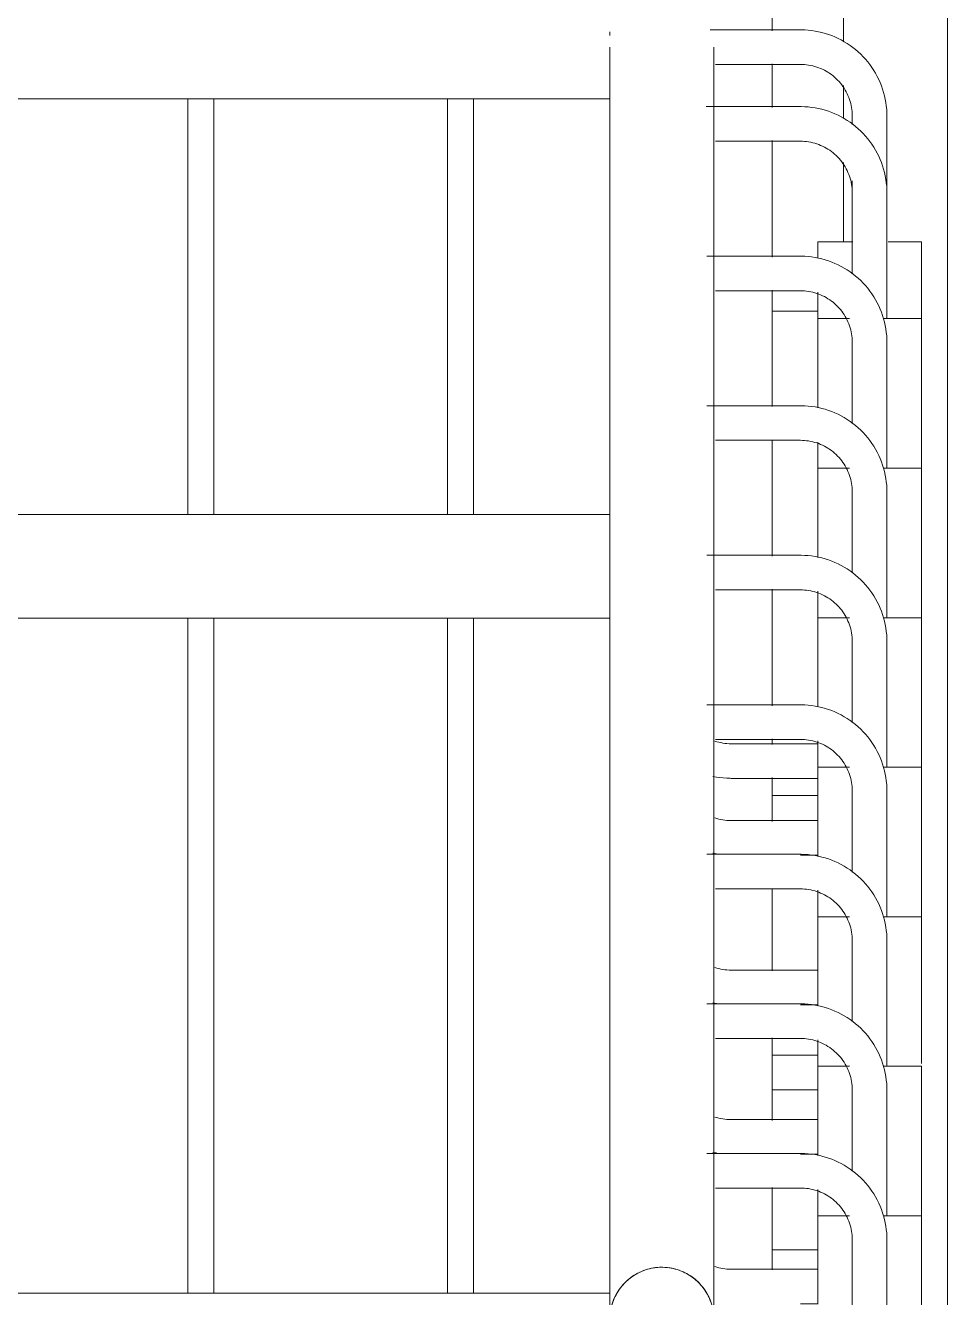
# Model space of a CAD drawing. Header units: millimetres. Extents: x -515342 to 330399, y -224905 to 507333.
# Drawn here: x 329658.4 to 330013.4, y 1456.1 to 1946.1 of the extents above; entities that cross this region are included whole.
import ezdxf

# ---------------------------------------------------------------- set-up
doc = ezdxf.new("R2010")
doc.units = ezdxf.units.MM
doc.layers.get('0').update_dxf_attribs({"lineweight": 0})
doc.layers.add('Ограждение', color=7, linetype='Continuous', lineweight=0)

# ---------------------------------------------------------------- blocks, each defined once
blk = doc.blocks.new('Ограждение - АР_Ограждение_Балясина_D40 доп поручень 700-7979680-О_АР_Эскиз_Фасад 1-12 копия 1')
at = {"layer": 'Ограждение', "flags": 128}
for points in [[(106649.04, -127.27), (106647.86, -126.66), (106646.64, -126.11), (106645.41, -125.6), (106644.16, -125.14), (106642.89, -124.73), (106641.61, -124.38), (106640.31, -124.07), (106639, -123.82), (106637.68, -123.62), (106636.36, -123.47), (106635.03, -123.38), (106633.69, -123.34), (106633.33, -123.33)], [(106633.33, -136.67), (106634.13, -136.68), (106634.93, -136.73), (106635.73, -136.81), (106636.52, -136.92), (106637.31, -137.07), (106638.09, -137.24), (106638.86, -137.45), (106639.62, -137.68), (106640.38, -137.95)], [(106663.49, -142.47), (106662.9, -141.27), (106662.26, -140.1)], [(106649.25, -144.55), (106649.72, -145.2), (106650.16, -145.86), (106650.58, -146.54), (106650.97, -147.24), (106651.34, -147.95), (106651.67, -148.68), (106651.97, -149.42), (106652.25, -150.17), (106652.49, -150.93), (106652.71, -151.7), (106652.89, -152.48), (106653.04, -153.27), (106653.16, -154.06), (106653.25, -154.85), (106653.31, -155.65), (106653.33, -156.45), (106653.33, -156.67)], [(106666.67, -156.67), (106666.64, -155.33), (106666.56, -154), (106666.43, -152.68), (106666.24, -151.36), (106666, -150.04), (106665.71, -148.74), (106665.37, -147.45), (106664.97, -146.18), (106664.53, -144.92), (106664.04, -143.69)], [(106599.69, -410.93), (106601, -411.18), (106602.32, -411.38), (106603.64, -411.53), (106604.97, -411.62), (106606.31, -411.66), (106606.67, -411.67)]]:
    blk.add_lwpolyline(points, dxfattribs=at)
blk = doc.blocks.new('Ограждение - Ограждение-9726409-О_АР_Эскиз_Фасад 1-12 копия 1')
blk.add_blockref('Ограждение - АР_Ограждение_Балясина_D40 доп поручень 700-7979680-О_АР_Эскиз_Фасад 1-12 копия 1', (0, 0))
blk.add_blockref('Ограждение - АР_Ограждение_Балясина_D40 доп поручень 700-7979680-О_АР_Эскиз_Фасад 1-12 копия 1', (0, 0))
blk = doc.blocks.new('Тип верхнего поручня - Верхний поручень_Внутренний_-9726612-О_АР_Эскиз_Фасад 1-12 копия 1')
at = {"layer": 'Ограждение'}
blk.add_line((105659.97, -150), (106530, -150), dxfattribs=at)
at = {"layer": 'Ограждение', "flags": 128}
blk.add_lwpolyline([(106560, -150), (106558.68, -150), (106557.02, -150), (106555.31, -150), (106553.57, -150), (106551.78, -150), (106549.97, -150), (106548.12, -150), (106546.24, -150), (106544.34, -150), (106542.41, -150), (106540.46, -150), (106538.5, -150), (106536.52, -150), (106534.53, -150), (106532.54, -150), (106530.54, -150), (106530, -150)], dxfattribs=at)
blk = doc.blocks.new('Тип перил - Перила_Внутренний_-9726625-О_АР_Эскиз_Фасад 1-12 копия 1')
at = {"layer": 'Ограждение'}
for p, q in [((106530, -310), (105660, -310)), ((105660, -350), (106530, -350))]:
    blk.add_line(p, q, dxfattribs=at)
at = {"layer": 'Ограждение', "flags": 128}
for points in [[(106530, -310), (106532, -310), (106534, -310), (106535.99, -310), (106537.97, -310), (106539.93, -310), (106541.89, -310), (106543.82, -310), (106545.73, -310), (106547.61, -310), (106549.47, -310), (106551.3, -310), (106553.09, -310), (106554.84, -310), (106556.56, -310), (106558.23, -310), (106559.86, -310)], [(106560, -350), (106558.68, -350), (106557.02, -350), (106555.31, -350), (106553.57, -350), (106551.78, -350), (106549.97, -350), (106548.12, -350), (106546.24, -350), (106544.34, -350), (106542.41, -350), (106540.46, -350), (106538.5, -350), (106536.52, -350), (106534.53, -350), (106532.54, -350), (106530.54, -350), (106530, -350)]]:
    blk.add_lwpolyline(points, dxfattribs=at)
blk = doc.blocks.new('Ограждение - АР_Ограждение_Балясина_D40 доп поручень 700-V201-О_АР_Эскиз_Фасад 1-12 копия 1')
at = {"layer": 'Ограждение'}
for p, q in [((106633.33, -556.13), (106597.32, -556.13)), ((106600.67, -569.47), (106633.33, -569.47)), ((106653.33, -589.47), (106653.33, -620.18)), ((106666.67, -637.8), (106666.67, -589.47)), ((106640, -637.8), (106640, -695)), ((106640, -637.8), (106652.5, -637.8)), ((106665.18, -637.8), (106680, -637.8)), ((106680, -695), (106680, -637.8)), ((106640, -831.13), (106606.67, -831.13)), ((106606.67, -844.47), (106640, -844.47))]:
    blk.add_line(p, q, dxfattribs=at)
at = {"layer": 'Ограждение', "flags": 128}
for points in [[(106666.67, -589.47), (106666.64, -588.13), (106666.56, -586.8), (106666.43, -585.48), (106666.24, -584.16), (106666, -582.84), (106665.71, -581.54), (106665.37, -580.25), (106664.97, -578.98), (106664.53, -577.72), (106664.04, -576.49), (106663.49, -575.27), (106662.9, -574.07), (106662.26, -572.9), (106661.58, -571.76), (106660.84, -570.65), (106660.07, -569.56), (106659.25, -568.51), (106658.39, -567.49), (106657.49, -566.5), (106656.56, -565.55), (106655.58, -564.65), (106654.57, -563.78), (106653.53, -562.95), (106652.45, -562.16), (106651.34, -561.42), (106650.21, -560.72), (106649.04, -560.07), (106647.86, -559.46), (106646.64, -558.91), (106645.41, -558.4), (106644.16, -557.94), (106642.89, -557.53), (106641.61, -557.18), (106640.31, -556.87), (106639, -556.62), (106637.68, -556.42), (106636.36, -556.27), (106635.03, -556.18), (106633.69, -556.14), (106633.33, -556.13)], [(106633.33, -569.47), (106634.13, -569.48), (106634.93, -569.53), (106635.73, -569.61), (106636.52, -569.72), (106637.31, -569.87), (106638.09, -570.04), (106638.86, -570.25), (106639.62, -570.48), (106640.38, -570.75), (106641.12, -571.05), (106641.85, -571.37), (106642.57, -571.73), (106643.27, -572.11), (106643.96, -572.52), (106644.63, -572.96), (106645.28, -573.42), (106645.91, -573.92), (106646.52, -574.43), (106647.11, -574.97), (106647.68, -575.53), (106648.23, -576.12), (106648.75, -576.72), (106649.25, -577.35), (106649.72, -578), (106650.16, -578.66), (106650.58, -579.34), (106650.97, -580.04), (106651.34, -580.75), (106651.67, -581.48), (106651.97, -582.22), (106652.25, -582.97), (106652.49, -583.73), (106652.71, -584.5), (106652.89, -585.28), (106653.04, -586.07), (106653.16, -586.86), (106653.25, -587.65), (106653.31, -588.45), (106653.33, -589.25), (106653.33, -589.47)], [(106606.67, -831.13), (106605.87, -831.12), (106605.07, -831.07), (106604.27, -830.99), (106603.48, -830.88), (106602.69, -830.73), (106601.91, -830.56), (106601.14, -830.35), (106600.38, -830.12), (106599.62, -829.85), (106598.88, -829.55), (106598.15, -829.23)], [(106587.55, -838.44), (106588.66, -839.18), (106589.79, -839.88), (106590.96, -840.53), (106592.14, -841.14), (106593.36, -841.69), (106594.59, -842.2), (106595.84, -842.66), (106597.11, -843.07), (106598.39, -843.42), (106599.69, -843.73), (106601, -843.98), (106602.32, -844.18), (106603.64, -844.33), (106604.97, -844.42), (106606.31, -844.46), (106606.67, -844.47)]]:
    blk.add_lwpolyline(points, dxfattribs=at)
blk = doc.blocks.new('Ограждение - АР_Ограждение_Балясина_D40 доп поручень 700-V202-О_АР_Эскиз_Фасад 1-12 копия 1')
at = {"layer": 'Ограждение'}
for p, q in [((106633.33, -498.53), (106597.32, -498.53)), ((106600.67, -511.87), (106633.33, -511.87)), ((106653.33, -531.87), (106653.33, -562.98)), ((106666.67, -580.2), (106666.67, -531.87)), ((106640, -580.2), (106640, -614.15)), ((106640, -580.2), (106652.28, -580.2)), ((106665.18, -580.2), (106680, -580.2)), ((106680, -637.8), (106680, -580.2)), ((106640, -627.19), (106640, -637.8)), ((106640, -773.53), (106606.67, -773.53)), ((106606.67, -786.87), (106640, -786.87))]:
    blk.add_line(p, q, dxfattribs=at)
at = {"layer": 'Ограждение', "flags": 128}
for points in [[(106666.67, -531.87), (106666.64, -530.53), (106666.56, -529.2), (106666.43, -527.88), (106666.24, -526.56), (106666, -525.24), (106665.71, -523.94), (106665.37, -522.65), (106664.97, -521.38), (106664.53, -520.12), (106664.04, -518.89), (106663.49, -517.67), (106662.9, -516.47), (106662.26, -515.3), (106661.58, -514.16), (106660.84, -513.05), (106660.07, -511.96), (106659.25, -510.91), (106658.39, -509.89), (106657.49, -508.9), (106656.56, -507.95), (106655.58, -507.05), (106654.57, -506.18), (106653.53, -505.35), (106652.45, -504.56), (106651.34, -503.82), (106650.21, -503.12), (106649.04, -502.47), (106647.86, -501.86), (106646.64, -501.31), (106645.41, -500.8), (106644.16, -500.34), (106642.89, -499.93), (106641.61, -499.58), (106640.31, -499.27), (106639, -499.02), (106637.68, -498.82), (106636.36, -498.67), (106635.03, -498.58), (106633.69, -498.54), (106633.33, -498.53)], [(106633.33, -511.87), (106634.13, -511.88), (106634.93, -511.93), (106635.73, -512.01), (106636.52, -512.12), (106637.31, -512.27), (106638.09, -512.44), (106638.86, -512.65), (106639.62, -512.88), (106640.38, -513.15), (106641.12, -513.45), (106641.85, -513.77), (106642.57, -514.13), (106643.27, -514.51), (106643.96, -514.92), (106644.63, -515.36), (106645.28, -515.82), (106645.91, -516.32), (106646.52, -516.83), (106647.11, -517.37), (106647.68, -517.93), (106648.23, -518.52), (106648.75, -519.12), (106649.25, -519.75), (106649.72, -520.4), (106650.16, -521.06), (106650.58, -521.74), (106650.97, -522.44), (106651.34, -523.15), (106651.67, -523.88), (106651.97, -524.62), (106652.25, -525.37), (106652.49, -526.13), (106652.71, -526.9), (106652.89, -527.68), (106653.04, -528.47), (106653.16, -529.26), (106653.25, -530.05), (106653.31, -530.85), (106653.33, -531.65), (106653.33, -531.87)], [(106606.67, -773.53), (106605.87, -773.52), (106605.07, -773.47), (106604.27, -773.39), (106603.48, -773.28), (106602.69, -773.13), (106601.91, -772.96), (106601.14, -772.75), (106600.38, -772.52)], [(106599.69, -786.13), (106601, -786.38), (106602.32, -786.58), (106603.64, -786.73), (106604.97, -786.82), (106606.31, -786.86), (106606.67, -786.87)]]:
    blk.add_lwpolyline(points, dxfattribs=at)
blk = doc.blocks.new('Ограждение - АР_Ограждение_Балясина_D40 доп поручень 700-V203-О_АР_Эскиз_Фасад 1-12 копия 1')
at = {"layer": 'Ограждение'}
for p, q in [((106633.33, -440.93), (106597.32, -440.93)), ((106600.67, -454.27), (106633.33, -454.27)), ((106653.33, -474.27), (106653.33, -505.38)), ((106666.67, -522.6), (106666.67, -474.27)), ((106640, -522.6), (106640, -556.95)), ((106640, -522.6), (106652.28, -522.6)), ((106665.18, -522.6), (106680, -522.6)), ((106680, -580.2), (106680, -522.6)), ((106640, -569.99), (106640, -580.2)), ((106640, -715.93), (106606.67, -715.93)), ((106606.67, -729.27), (106640, -729.27))]:
    blk.add_line(p, q, dxfattribs=at)
at = {"layer": 'Ограждение', "flags": 128}
for points in [[(106666.67, -474.27), (106666.64, -472.93), (106666.56, -471.6), (106666.43, -470.28), (106666.24, -468.96), (106666, -467.64), (106665.71, -466.34), (106665.37, -465.05), (106664.97, -463.78), (106664.53, -462.52), (106664.04, -461.29), (106663.49, -460.07), (106662.9, -458.87), (106662.26, -457.7), (106661.58, -456.56), (106660.84, -455.45), (106660.07, -454.36), (106659.25, -453.31), (106658.39, -452.29), (106657.49, -451.3), (106656.56, -450.35), (106655.58, -449.45), (106654.57, -448.58), (106653.53, -447.75), (106652.45, -446.96), (106651.34, -446.22), (106650.21, -445.52), (106649.04, -444.87), (106647.86, -444.26), (106646.64, -443.71), (106645.41, -443.2), (106644.16, -442.74), (106642.89, -442.33), (106641.61, -441.98), (106640.31, -441.67), (106639, -441.42), (106637.68, -441.22), (106636.36, -441.07), (106635.03, -440.98), (106633.69, -440.94), (106633.33, -440.93)], [(106633.33, -454.27), (106634.13, -454.28), (106634.93, -454.33), (106635.73, -454.41), (106636.52, -454.52), (106637.31, -454.67), (106638.09, -454.84), (106638.86, -455.05), (106639.62, -455.28), (106640.38, -455.55), (106641.12, -455.85), (106641.85, -456.17), (106642.57, -456.53), (106643.27, -456.91), (106643.96, -457.32), (106644.63, -457.76), (106645.28, -458.22), (106645.91, -458.72), (106646.52, -459.23), (106647.11, -459.77), (106647.68, -460.33), (106648.23, -460.92), (106648.75, -461.52), (106649.25, -462.15), (106649.72, -462.8), (106650.16, -463.46), (106650.58, -464.14), (106650.97, -464.84), (106651.34, -465.55), (106651.67, -466.28), (106651.97, -467.02), (106652.25, -467.77), (106652.49, -468.53), (106652.71, -469.3), (106652.89, -470.08), (106653.04, -470.87), (106653.16, -471.66), (106653.25, -472.45), (106653.31, -473.25), (106653.33, -474.05), (106653.33, -474.27)], [(106606.67, -715.93), (106605.87, -715.92), (106605.07, -715.87), (106604.27, -715.79), (106603.48, -715.68), (106602.69, -715.53), (106601.91, -715.36), (106601.14, -715.15), (106600.38, -714.92)], [(106599.69, -728.53), (106601, -728.78), (106602.32, -728.98), (106603.64, -729.13), (106604.97, -729.22), (106606.31, -729.26), (106606.67, -729.27)]]:
    blk.add_lwpolyline(points, dxfattribs=at)
blk = doc.blocks.new('Ограждение - АР_Ограждение_Балясина_D40 доп поручень 700-V204-О_АР_Эскиз_Фасад 1-12 копия 1')
at = {"layer": 'Ограждение'}
for p, q in [((106633.33, -383.33), (106597.32, -383.33)), ((106600.67, -396.67), (106633.33, -396.67)), ((106653.33, -416.67), (106653.33, -447.78)), ((106666.67, -465), (106666.67, -416.67)), ((106640, -465), (106640, -499.35)), ((106640, -465), (106652.28, -465)), ((106665.18, -465), (106680, -465)), ((106680, -521.45), (106680, -465)), ((106640, -512.39), (106640, -522.6)), ((106640, -658.33), (106606.67, -658.33)), ((106606.67, -671.67), (106640, -671.67))]:
    blk.add_line(p, q, dxfattribs=at)
at = {"layer": 'Ограждение', "flags": 128}
for points in [[(106666.67, -416.67), (106666.64, -415.33), (106666.56, -414), (106666.43, -412.68), (106666.24, -411.36), (106666, -410.04), (106665.71, -408.74), (106665.37, -407.45), (106664.97, -406.18), (106664.53, -404.92), (106664.04, -403.69), (106663.49, -402.47), (106662.9, -401.27), (106662.26, -400.1), (106661.58, -398.96), (106660.84, -397.85), (106660.07, -396.76), (106659.25, -395.71), (106658.39, -394.69), (106657.49, -393.7), (106656.56, -392.75), (106655.58, -391.85), (106654.57, -390.98), (106653.53, -390.15), (106652.45, -389.36), (106651.34, -388.62), (106650.21, -387.92), (106649.04, -387.27), (106647.86, -386.66), (106646.64, -386.11), (106645.41, -385.6), (106644.16, -385.14), (106642.89, -384.73), (106641.61, -384.38), (106640.31, -384.07), (106639, -383.82), (106637.68, -383.62), (106636.36, -383.47), (106635.03, -383.38), (106633.69, -383.34), (106633.33, -383.33)], [(106633.33, -396.67), (106634.13, -396.68), (106634.93, -396.73), (106635.73, -396.81), (106636.52, -396.92), (106637.31, -397.07), (106638.09, -397.24), (106638.86, -397.45), (106639.62, -397.68), (106640.38, -397.95), (106641.12, -398.25), (106641.85, -398.57), (106642.57, -398.93), (106643.27, -399.31), (106643.96, -399.72), (106644.63, -400.16), (106645.28, -400.62), (106645.91, -401.12), (106646.52, -401.63), (106647.11, -402.17), (106647.68, -402.73), (106648.23, -403.32), (106648.75, -403.92), (106649.25, -404.55), (106649.72, -405.2), (106650.16, -405.86), (106650.58, -406.54), (106650.97, -407.24), (106651.34, -407.95), (106651.67, -408.68), (106651.97, -409.42), (106652.25, -410.17), (106652.49, -410.93), (106652.71, -411.7), (106652.89, -412.48), (106653.04, -413.27), (106653.16, -414.06), (106653.25, -414.85), (106653.31, -415.65), (106653.33, -416.45), (106653.33, -416.67)], [(106606.67, -658.33), (106605.87, -658.32), (106605.07, -658.27), (106604.27, -658.19), (106603.48, -658.08), (106602.69, -657.93), (106601.91, -657.76), (106601.14, -657.55), (106600.38, -657.32)], [(106599.69, -670.93), (106601, -671.18), (106602.32, -671.38), (106603.64, -671.53), (106604.97, -671.62), (106606.31, -671.66), (106606.67, -671.67)]]:
    blk.add_lwpolyline(points, dxfattribs=at)
blk = doc.blocks.new('Ограждение - АР_Ограждение_Балясина_D40 доп поручень 700-V205-О_АР_Эскиз_Фасад 1-12 копия 1')
at = {"layer": 'Ограждение'}
for p, q in [((106633.33, -325.73), (106597.32, -325.73)), ((106600.67, -339.07), (106633.33, -339.07)), ((106653.33, -359.07), (106653.33, -390.18)), ((106666.67, -407.4), (106666.67, -359.07)), ((106640, -407.4), (106640, -441.75)), ((106640, -407.4), (106652.28, -407.4)), ((106665.18, -407.4), (106680, -407.4)), ((106680, -465), (106680, -407.4)), ((106640, -454.79), (106640, -465)), ((106640, -600.73), (106606.67, -600.73)), ((106633.33, -614.07), (106640, -614.07))]:
    blk.add_line(p, q, dxfattribs=at)
at = {"layer": 'Ограждение', "flags": 128}
for points in [[(106666.67, -359.07), (106666.64, -357.73), (106666.56, -356.4), (106666.43, -355.08), (106666.24, -353.76), (106666, -352.44), (106665.71, -351.14), (106665.37, -349.85), (106664.97, -348.58), (106664.53, -347.32), (106664.04, -346.09), (106663.49, -344.87), (106662.9, -343.67), (106662.26, -342.5), (106661.58, -341.36), (106660.84, -340.25), (106660.07, -339.16), (106659.25, -338.11), (106658.39, -337.09), (106657.49, -336.1), (106656.56, -335.15), (106655.58, -334.25), (106654.57, -333.38), (106653.53, -332.55), (106652.45, -331.76), (106651.34, -331.02), (106650.21, -330.32), (106649.04, -329.67), (106647.86, -329.06), (106646.64, -328.51), (106645.41, -328), (106644.16, -327.54), (106642.89, -327.13), (106641.61, -326.78), (106640.31, -326.47), (106639, -326.22), (106637.68, -326.02), (106636.36, -325.87), (106635.03, -325.78), (106633.69, -325.74), (106633.33, -325.73)], [(106633.33, -339.07), (106634.13, -339.08), (106634.93, -339.13), (106635.73, -339.21), (106636.52, -339.32), (106637.31, -339.47), (106638.09, -339.64), (106638.86, -339.85), (106639.62, -340.08), (106640.38, -340.35), (106641.12, -340.65), (106641.85, -340.97), (106642.57, -341.33), (106643.27, -341.71), (106643.96, -342.12), (106644.63, -342.56), (106645.28, -343.02), (106645.91, -343.52), (106646.52, -344.03), (106647.11, -344.57), (106647.68, -345.13), (106648.23, -345.72), (106648.75, -346.32), (106649.25, -346.95), (106649.72, -347.6), (106650.16, -348.26), (106650.58, -348.94), (106650.97, -349.64), (106651.34, -350.35), (106651.67, -351.08), (106651.97, -351.82), (106652.25, -352.57), (106652.49, -353.33), (106652.71, -354.1), (106652.89, -354.88), (106653.04, -355.67), (106653.16, -356.46), (106653.25, -357.25), (106653.31, -358.05), (106653.33, -358.85), (106653.33, -359.07)], [(106606.67, -600.73), (106605.87, -600.72), (106605.07, -600.67), (106604.27, -600.59), (106603.48, -600.48), (106602.69, -600.33), (106601.91, -600.16), (106601.14, -599.95), (106600.38, -599.72)]]:
    blk.add_lwpolyline(points, dxfattribs=at)
blk = doc.blocks.new('Ограждение - АР_Ограждение_Балясина_D40 доп поручень 700-V206-О_АР_Эскиз_Фасад 1-12 копия 1')
at = {"layer": 'Ограждение'}
for p, q in [((106633.33, -268.13), (106597.32, -268.13)), ((106600.67, -281.47), (106633.33, -281.47)), ((106653.33, -301.47), (106653.33, -332.55)), ((106666.67, -349.8), (106666.67, -301.47)), ((106640, -349.8), (106640, -384.15)), ((106640, -349.8), (106652.28, -349.8)), ((106665.18, -349.8), (106680, -349.8)), ((106680, -407.4), (106680, -349.8)), ((106640, -397.19), (106640, -407.4)), ((106640, -543.13), (106606.67, -543.13)), ((106599.69, -555.73), (106601, -555.98)), ((106633.33, -556.47), (106640, -556.47))]:
    blk.add_line(p, q, dxfattribs=at)
at = {"layer": 'Ограждение', "flags": 128}
for points in [[(106666.67, -301.47), (106666.64, -300.13), (106666.56, -298.8), (106666.43, -297.48), (106666.24, -296.16), (106666, -294.84), (106665.71, -293.54), (106665.37, -292.25), (106664.97, -290.98), (106664.53, -289.72), (106664.04, -288.49), (106663.49, -287.27), (106662.9, -286.07), (106662.26, -284.9), (106661.58, -283.76), (106660.84, -282.65), (106660.07, -281.56), (106659.25, -280.51), (106658.39, -279.49), (106657.49, -278.5), (106656.56, -277.55), (106655.58, -276.65), (106654.57, -275.78), (106653.53, -274.95), (106652.45, -274.16), (106651.34, -273.42), (106650.21, -272.72), (106649.04, -272.07), (106647.86, -271.46), (106646.64, -270.91), (106645.41, -270.4), (106644.16, -269.94), (106642.89, -269.53), (106641.61, -269.18), (106640.31, -268.87), (106639, -268.62), (106637.68, -268.42), (106636.36, -268.27), (106635.03, -268.18), (106633.69, -268.14), (106633.33, -268.13)], [(106633.33, -281.47), (106634.13, -281.48), (106634.93, -281.53), (106635.73, -281.61), (106636.52, -281.72), (106637.31, -281.87), (106638.09, -282.04), (106638.86, -282.25), (106639.62, -282.48), (106640.38, -282.75), (106641.12, -283.05), (106641.85, -283.37), (106642.57, -283.73), (106643.27, -284.11), (106643.96, -284.52), (106644.63, -284.96), (106645.28, -285.42), (106645.91, -285.92), (106646.52, -286.43), (106647.11, -286.97), (106647.68, -287.53), (106648.23, -288.12), (106648.75, -288.72), (106649.25, -289.35), (106649.72, -290), (106650.16, -290.66), (106650.58, -291.34), (106650.97, -292.04), (106651.34, -292.75), (106651.67, -293.48), (106651.97, -294.22), (106652.25, -294.97), (106652.49, -295.73), (106652.71, -296.5), (106652.89, -297.28), (106653.04, -298.07), (106653.16, -298.86), (106653.25, -299.65), (106653.31, -300.45), (106653.33, -301.25), (106653.33, -301.47)], [(106606.67, -543.13), (106605.87, -543.12), (106605.07, -543.07), (106604.27, -542.99), (106603.48, -542.88), (106602.69, -542.73), (106601.91, -542.56), (106601.14, -542.35), (106600.38, -542.12)]]:
    blk.add_lwpolyline(points, dxfattribs=at)
blk = doc.blocks.new('Ограждение - АР_Ограждение_Балясина_D40 доп поручень 700-V207-О_АР_Эскиз_Фасад 1-12 копия 1')
at = {"layer": 'Ограждение'}
for p, q in [((106633.33, -210.53), (106597.32, -210.53)), ((106600.67, -223.87), (106633.33, -223.87)), ((106653.33, -243.87), (106653.33, -274.98)), ((106666.67, -292.2), (106666.67, -243.87)), ((106640, -292.2), (106640, -326.55)), ((106640, -292.2), (106652.28, -292.2)), ((106665.18, -292.2), (106680, -292.2)), ((106680, -349.8), (106680, -292.2)), ((106640, -339.59), (106640, -349.8)), ((106640, -485.53), (106606.67, -485.53)), ((106599.69, -498.13), (106601, -498.38)), ((106633.33, -498.87), (106640, -498.87))]:
    blk.add_line(p, q, dxfattribs=at)
at = {"layer": 'Ограждение', "flags": 128}
for points in [[(106666.67, -243.87), (106666.64, -242.53), (106666.56, -241.2), (106666.43, -239.88), (106666.24, -238.56), (106666, -237.24), (106665.71, -235.94), (106665.37, -234.65), (106664.97, -233.38), (106664.53, -232.12), (106664.04, -230.89), (106663.49, -229.67), (106662.9, -228.47), (106662.26, -227.3), (106661.58, -226.16), (106660.84, -225.05), (106660.07, -223.96), (106659.25, -222.91), (106658.39, -221.89), (106657.49, -220.9), (106656.56, -219.95), (106655.58, -219.05), (106654.57, -218.18), (106653.53, -217.35), (106652.45, -216.56), (106651.34, -215.82), (106650.21, -215.12), (106649.04, -214.47), (106647.86, -213.86), (106646.64, -213.31), (106645.41, -212.8), (106644.16, -212.34), (106642.89, -211.93), (106641.61, -211.58), (106640.31, -211.27), (106639, -211.02), (106637.68, -210.82), (106636.36, -210.67), (106635.03, -210.58), (106633.69, -210.54), (106633.33, -210.53)], [(106633.33, -223.87), (106634.13, -223.88), (106634.93, -223.93), (106635.73, -224.01), (106636.52, -224.12), (106637.31, -224.27), (106638.09, -224.44), (106638.86, -224.65), (106639.62, -224.88), (106640.38, -225.15), (106641.12, -225.45), (106641.85, -225.77), (106642.57, -226.13), (106643.27, -226.51), (106643.96, -226.92), (106644.63, -227.36), (106645.28, -227.82), (106645.91, -228.32), (106646.52, -228.83), (106647.11, -229.37), (106647.68, -229.93), (106648.23, -230.52), (106648.75, -231.12), (106649.25, -231.75), (106649.72, -232.4), (106650.16, -233.06), (106650.58, -233.74), (106650.97, -234.44), (106651.34, -235.15), (106651.67, -235.88), (106651.97, -236.62), (106652.25, -237.37), (106652.49, -238.13), (106652.71, -238.9), (106652.89, -239.68), (106653.04, -240.47), (106653.16, -241.26), (106653.25, -242.05), (106653.31, -242.85), (106653.33, -243.65), (106653.33, -243.87)], [(106606.67, -485.53), (106605.87, -485.52), (106605.07, -485.47), (106604.27, -485.39), (106603.48, -485.28), (106602.69, -485.13), (106601.91, -484.96), (106601.14, -484.75), (106600.38, -484.52)]]:
    blk.add_lwpolyline(points, dxfattribs=at)
blk = doc.blocks.new('Ограждение - АР_Ограждение_Балясина_D40 доп поручень 700-V208-О_АР_Эскиз_Фасад 1-12 копия 1')
at = {"layer": 'Ограждение'}
for p, q in [((106633.33, -152.93), (106597.11, -152.93)), ((106600.67, -166.27), (106633.33, -166.27)), ((106653.33, -186.27), (106653.33, -217.38)), ((106666.67, -234.6), (106666.67, -186.27)), ((106640, -234.6), (106640, -268.95)), ((106640, -234.6), (106652.28, -234.6)), ((106665.18, -234.6), (106680, -234.6)), ((106680, -292.2), (106680, -234.6)), ((106640, -282.18), (106640, -292.2)), ((106640, -427.93), (106606.67, -427.93)), ((106599.69, -440.53), (106601, -440.78)), ((106633.33, -441.27), (106640, -441.27))]:
    blk.add_line(p, q, dxfattribs=at)
at = {"layer": 'Ограждение', "flags": 128}
for points in [[(106666.67, -186.27), (106666.64, -184.93), (106666.56, -183.6), (106666.43, -182.28), (106666.24, -180.96), (106666, -179.64), (106665.71, -178.34), (106665.37, -177.05), (106664.97, -175.78), (106664.53, -174.52), (106664.04, -173.29), (106663.49, -172.07), (106662.9, -170.87), (106662.26, -169.7), (106661.58, -168.56), (106660.84, -167.45), (106660.07, -166.36), (106659.25, -165.31), (106658.39, -164.29), (106657.49, -163.3), (106656.56, -162.35), (106655.58, -161.45), (106654.57, -160.58), (106653.53, -159.75), (106652.45, -158.96), (106651.34, -158.22), (106650.21, -157.52), (106649.04, -156.87), (106647.86, -156.26), (106646.64, -155.71), (106645.41, -155.2), (106644.16, -154.74), (106642.89, -154.33), (106641.61, -153.98), (106640.31, -153.67), (106639, -153.42), (106637.68, -153.22), (106636.36, -153.07), (106635.03, -152.98), (106633.69, -152.94), (106633.33, -152.93)], [(106633.33, -166.27), (106634.13, -166.28), (106634.93, -166.33), (106635.73, -166.41), (106636.52, -166.52), (106637.31, -166.67), (106638.09, -166.84), (106638.86, -167.05), (106639.62, -167.28), (106640.38, -167.55), (106641.12, -167.85), (106641.85, -168.17), (106642.57, -168.53), (106643.27, -168.91), (106643.96, -169.32), (106644.63, -169.76), (106645.28, -170.22), (106645.91, -170.72), (106646.52, -171.23), (106647.11, -171.77), (106647.68, -172.33), (106648.23, -172.92), (106648.75, -173.52), (106649.25, -174.15), (106649.72, -174.8), (106650.16, -175.46), (106650.58, -176.14), (106650.97, -176.84), (106651.34, -177.55), (106651.67, -178.28), (106651.97, -179.02), (106652.25, -179.77), (106652.49, -180.53), (106652.71, -181.3), (106652.89, -182.08), (106653.04, -182.87), (106653.16, -183.66), (106653.25, -184.45), (106653.31, -185.25), (106653.33, -186.05), (106653.33, -186.27)], [(106606.67, -427.93), (106605.87, -427.92), (106605.07, -427.87), (106604.27, -427.79), (106603.48, -427.68), (106602.69, -427.53), (106601.91, -427.36), (106601.14, -427.15), (106600.38, -426.92)]]:
    blk.add_lwpolyline(points, dxfattribs=at)
blk = doc.blocks.new('Ограждение - АР_Ограждение_Балясина_D40 доп поручень 700-V209-О_АР_Эскиз_Фасад 1-12 копия 1')
at = {"layer": 'Ограждение'}
for p, q in [((106633.33, -123.33), (106598.65, -123.33)), ((106600.67, -136.67), (106633.33, -136.67)), ((106653.33, -156.67), (106653.33, -159.78)), ((106666.67, -186.27), (106666.67, -156.67)), ((106653.33, -181.54), (106653.33, -186.27)), ((106640, -205), (106640, -211.35)), ((106640, -205), (106653.51, -205)), ((106667.13, -205), (106680, -205)), ((106680, -234.6), (106680, -205)), ((106640, -224.39), (106640, -234.6)), ((106640, -398.33), (106606.67, -398.33)), ((106606.67, -411.67), (106640, -411.67))]:
    blk.add_line(p, q, dxfattribs=at)
at = {"layer": 'Ограждение', "flags": 128}
for points in [[(106666.67, -156.67), (106666.64, -155.33), (106666.56, -154), (106666.43, -152.68), (106666.24, -151.36), (106666, -150.04), (106665.71, -148.74), (106665.37, -147.45), (106664.97, -146.18), (106664.53, -144.92), (106664.04, -143.69), (106663.49, -142.47), (106662.9, -141.27), (106662.26, -140.1), (106661.58, -138.96), (106660.84, -137.85), (106660.07, -136.76), (106659.25, -135.71), (106658.39, -134.69), (106657.49, -133.7), (106656.56, -132.75), (106655.58, -131.85), (106654.57, -130.98), (106653.53, -130.15), (106652.45, -129.36), (106651.34, -128.62), (106650.21, -127.92), (106649.04, -127.27), (106647.86, -126.66), (106646.64, -126.11), (106645.41, -125.6), (106644.16, -125.14), (106642.89, -124.73), (106641.61, -124.38), (106640.31, -124.07), (106639, -123.82), (106637.68, -123.62), (106636.36, -123.47), (106635.03, -123.38), (106633.69, -123.34), (106633.33, -123.33)], [(106633.33, -136.67), (106634.13, -136.68), (106634.93, -136.73), (106635.73, -136.81), (106636.52, -136.92), (106637.31, -137.07), (106638.09, -137.24), (106638.86, -137.45), (106639.62, -137.68), (106640.38, -137.95), (106641.12, -138.25), (106641.85, -138.57), (106642.57, -138.93), (106643.27, -139.31), (106643.96, -139.72), (106644.63, -140.16), (106645.28, -140.62), (106645.91, -141.12), (106646.52, -141.63), (106647.11, -142.17), (106647.68, -142.73), (106648.23, -143.32), (106648.75, -143.92), (106649.25, -144.55), (106649.72, -145.2), (106650.16, -145.86), (106650.58, -146.54), (106650.97, -147.24), (106651.34, -147.95), (106651.67, -148.68), (106651.97, -149.42), (106652.25, -150.17), (106652.49, -150.93), (106652.71, -151.7), (106652.89, -152.48), (106653.04, -153.27), (106653.16, -154.06), (106653.25, -154.85), (106653.31, -155.65), (106653.33, -156.45), (106653.33, -156.67)], [(106606.67, -398.33), (106605.87, -398.32), (106605.07, -398.27), (106604.27, -398.19), (106603.48, -398.08), (106602.69, -397.93), (106601.91, -397.76), (106601.14, -397.55), (106600.38, -397.32)], [(106599.69, -410.93), (106601, -411.18), (106602.32, -411.38), (106603.64, -411.53), (106604.97, -411.62), (106606.31, -411.66), (106606.67, -411.67)]]:
    blk.add_lwpolyline(points, dxfattribs=at)
blk = doc.blocks.new('Ограждение - АР_Ограждение_Балясина_D40 доп поручень 700-V211-О_АР_Эскиз_Фасад 1-12 копия 1')
at = {"layer": 'Ограждение', "flags": 128}
for points in [[(106649.04, -127.27), (106647.86, -126.66), (106646.64, -126.11), (106645.41, -125.6), (106644.16, -125.14), (106642.89, -124.73), (106641.61, -124.38), (106640.31, -124.07), (106639, -123.82), (106637.68, -123.62), (106636.36, -123.47), (106635.03, -123.38), (106633.69, -123.34), (106633.33, -123.33)], [(106633.33, -136.67), (106634.13, -136.68), (106634.93, -136.73), (106635.73, -136.81), (106636.52, -136.92), (106637.31, -137.07), (106638.09, -137.24), (106638.86, -137.45), (106639.62, -137.68), (106640.38, -137.95)], [(106663.49, -142.47), (106662.9, -141.27), (106662.26, -140.1)], [(106649.25, -144.55), (106649.72, -145.2), (106650.16, -145.86), (106650.58, -146.54), (106650.97, -147.24), (106651.34, -147.95), (106651.67, -148.68), (106651.97, -149.42), (106652.25, -150.17), (106652.49, -150.93), (106652.71, -151.7), (106652.89, -152.48), (106653.04, -153.27), (106653.16, -154.06), (106653.25, -154.85), (106653.31, -155.65), (106653.33, -156.45), (106653.33, -156.67)], [(106666.67, -156.67), (106666.64, -155.33), (106666.56, -154), (106666.43, -152.68), (106666.24, -151.36), (106666, -150.04), (106665.71, -148.74), (106665.37, -147.45), (106664.97, -146.18), (106664.53, -144.92), (106664.04, -143.69)], [(106599.69, -410.93), (106601, -411.18), (106602.32, -411.38), (106603.64, -411.53), (106604.97, -411.62), (106606.31, -411.66), (106606.67, -411.67)]]:
    blk.add_lwpolyline(points, dxfattribs=at)
blk = doc.blocks.new('Ограждение - Ограждение-9727178-О_АР_Эскиз_Фасад 1-12 копия 1')
for name in ['Ограждение - АР_Ограждение_Балясина_D40 доп поручень 700-V209-О_АР_Эскиз_Фасад 1-12 копия 1', 'Ограждение - АР_Ограждение_Балясина_D40 доп поручень 700-V211-О_АР_Эскиз_Фасад 1-12 копия 1', 'Ограждение - АР_Ограждение_Балясина_D40 доп поручень 700-V208-О_АР_Эскиз_Фасад 1-12 копия 1', 'Ограждение - АР_Ограждение_Балясина_D40 доп поручень 700-V207-О_АР_Эскиз_Фасад 1-12 копия 1', 'Ограждение - АР_Ограждение_Балясина_D40 доп поручень 700-V206-О_АР_Эскиз_Фасад 1-12 копия 1', 'Ограждение - АР_Ограждение_Балясина_D40 доп поручень 700-V205-О_АР_Эскиз_Фасад 1-12 копия 1', 'Ограждение - АР_Ограждение_Балясина_D40 доп поручень 700-V204-О_АР_Эскиз_Фасад 1-12 копия 1', 'Ограждение - АР_Ограждение_Балясина_D40 доп поручень 700-V203-О_АР_Эскиз_Фасад 1-12 копия 1', 'Ограждение - АР_Ограждение_Балясина_D40 доп поручень 700-V202-О_АР_Эскиз_Фасад 1-12 копия 1', 'Ограждение - АР_Ограждение_Балясина_D40 доп поручень 700-V201-О_АР_Эскиз_Фасад 1-12 копия 1']:
    blk.add_blockref(name, (0, 0))
blk = doc.blocks.new('Тип верхнего поручня - АР_Ограждение_Ограничение_D40-V212-О_АР_Эскиз_Фасад 1-12 копия 1')
at = {"layer": 'Ограждение', "flags": 128}
for points in [[(106580, -600), (106579.2, -600.02), (106578.4, -600.06), (106577.61, -600.14), (106576.81, -600.26), (106576.03, -600.4), (106575.25, -600.57), (106574.47, -600.78), (106573.71, -601.02), (106572.95, -601.28), (106572.21, -601.58), (106571.48, -601.9), (106570.76, -602.26), (106570.06, -602.64), (106569.38, -603.05), (106568.71, -603.49), (106568.06, -603.96), (106567.42, -604.45), (106566.81, -604.96), (106566.22, -605.5), (106565.65, -606.07), (106565.11, -606.65), (106564.59, -607.26), (106564.09, -607.88), (106563.62, -608.53), (106563.17, -609.19), (106562.75, -609.88), (106562.36, -610.57), (106562, -611.29), (106561.66, -612.01), (106561.36, -612.75), (106561.08, -613.5), (106560.84, -614.27), (106560.63, -615.04), (106560.44, -615.82), (106560.29, -616.6), (106560.17, -617.39), (106560.08, -618.19), (106560.03, -618.98), (106560, -619.78), (106560.01, -620.58), (106560.05, -621.38), (106560.12, -622.18), (106560.22, -622.97), (106560.36, -623.76), (106560.52, -624.54), (106560.72, -625.32), (106560.95, -626.09), (106561.21, -626.84), (106561.5, -627.59), (106561.81, -628.32), (106562.16, -629.04), (106562.54, -629.75), (106562.94, -630.44), (106563.37, -631.11), (106563.83, -631.77), (106564.31, -632.41), (106564.82, -633.02), (106565.36, -633.62), (106565.91, -634.2), (106566.49, -634.75), (106567.09, -635.28), (106567.71, -635.78), (106568.35, -636.26), (106569.01, -636.71), (106569.69, -637.14), (106570.38, -637.54), (106571.09, -637.91), (106571.82, -638.25), (106572.55, -638.56), (106573.3, -638.84), (106574.06, -639.1), (106574.83, -639.32), (106575.6, -639.51), (106576.39, -639.67), (106577.18, -639.8), (106577.97, -639.9), (106578.77, -639.96), (106579.57, -640), (106580, -640)], [(106580, -640), (106580.8, -639.98), (106581.6, -639.94), (106582.39, -639.86), (106583.19, -639.74), (106583.97, -639.6), (106584.75, -639.43), (106585.53, -639.22), (106586.29, -638.98), (106587.05, -638.72), (106587.79, -638.42), (106588.52, -638.1), (106589.24, -637.74), (106589.94, -637.36), (106590.62, -636.95), (106591.29, -636.51), (106591.94, -636.04), (106592.58, -635.55), (106593.19, -635.04), (106593.78, -634.5), (106594.35, -633.93), (106594.89, -633.35), (106595.41, -632.74), (106595.91, -632.12), (106596.38, -631.47), (106596.83, -630.81), (106597.25, -630.12), (106597.64, -629.43), (106598, -628.71), (106598.34, -627.99), (106598.64, -627.25), (106598.92, -626.5), (106599.16, -625.73), (106599.37, -624.96), (106599.56, -624.18), (106599.71, -623.4), (106599.83, -622.61), (106599.92, -621.81), (106599.97, -621.02), (106600, -620.22), (106599.99, -619.42), (106599.95, -618.62), (106599.88, -617.82), (106599.78, -617.03), (106599.64, -616.24), (106599.48, -615.46), (106599.28, -614.68), (106599.05, -613.91), (106598.79, -613.16), (106598.5, -612.41), (106598.19, -611.68), (106597.84, -610.96), (106597.46, -610.25), (106597.06, -609.56), (106596.63, -608.89), (106596.17, -608.23), (106595.69, -607.59), (106595.18, -606.98), (106594.64, -606.38), (106594.09, -605.8), (106593.51, -605.25), (106592.91, -604.72), (106592.29, -604.22), (106591.65, -603.74), (106590.99, -603.29), (106590.31, -602.86), (106589.62, -602.46), (106588.91, -602.09), (106588.18, -601.75), (106587.45, -601.44), (106586.7, -601.16), (106585.94, -600.9), (106585.17, -600.68), (106584.4, -600.49), (106583.61, -600.33), (106582.82, -600.2), (106582.03, -600.1), (106581.23, -600.04), (106580.43, -600), (106580, -600)]]:
    blk.add_lwpolyline(points, dxfattribs=at)
at = {"layer": 'Ограждение'}
for start, end in [(90, 100.5516), (77.5668, 90), (131.2241, 139.4056), (36.708, 52.2145), (175.131, 184.1833), (355.131, 4.1833), (216.708, 232.2145), (311.2241, 319.4056), (257.5668, 270), (270, 280.5516)]:
    blk.add_arc((106580, -620), 20, start, end, dxfattribs=at)
blk = doc.blocks.new('Тип верхнего поручня - Верхний поручень_Внутренний_-9727407-О_АР_Эскиз_Фасад 1-12 копия 1')
at = {"layer": 'Ограждение'}
for p, q in [((106560, -130.1), (106560, -619.78)), ((106600, -619.78), (106600, -130.1))]:
    blk.add_line(p, q, dxfattribs=at)
at = {"layer": 'Ограждение', "flags": 128}
for points in [[(106560, -130), (106560, -130.02), (106560, -130.1)], [(106600, -130.1), (106600, -130.02), (106600, -130)]]:
    blk.add_lwpolyline(points, dxfattribs=at)
at = {"layer": 'Ограждение'}
blk.add_arc((106580, -620), 20, 0, 180, dxfattribs=at)
blk = doc.blocks.new('Ограждение - АР_Ограждение_Балясина_10-V232-О_АР_Эскиз_Фасад 1-12 копия 1')
at = {"layer": 'Ограждение'}
for p, q in [((106397.5, -149.96), (106397.5, -310)), ((106407.5, -310), (106407.5, -149.96)), ((106397.5, -349.96), (106397.5, -610)), ((106407.5, -610), (106407.5, -349.96)), ((106397.5, -610), (106402.5, -610)), ((106402.5, -610), (106407.5, -610))]:
    blk.add_line(p, q, dxfattribs=at)
blk = doc.blocks.new('Ограждение - АР_Ограждение_Балясина_10-V233-О_АР_Эскиз_Фасад 1-12 копия 1')
at = {"layer": 'Ограждение'}
for p, q in [((106497.5, -149.99), (106497.5, -310)), ((106507.5, -310), (106507.5, -149.99)), ((106497.5, -349.99), (106497.5, -610)), ((106507.5, -610), (106507.5, -349.99)), ((106497.5, -610), (106502.5, -610)), ((106502.5, -610), (106507.5, -610))]:
    blk.add_line(p, q, dxfattribs=at)
blk = doc.blocks.new('Ограждение - АР_Ограждение_Балясина_D40 доп поручень 700_900-V234-О_АР_Эскиз_Фасад 1-12 копия 1')
at = {"layer": 'Ограждение'}
for p, q in [((106622.5, -123.7), (106622.5, 525)), ((106622.5, -153.3), (106622.5, -136.44)), ((106622.5, -210.9), (106622.5, -166.04)), ((106622.5, -268.5), (106622.5, -223.64)), ((106622.5, -326.1), (106622.5, -281.24)), ((106622.5, -383.7), (106622.5, -338.84)), ((106622.5, -398.65), (106622.5, -396.44)), ((106622.5, -428.25), (106622.5, -411.35)), ((106622.5, -485.85), (106622.5, -454.04)), ((106622.5, -543.45), (106622.5, -511.64)), ((106622.5, -601.05), (106622.5, -569.24))]:
    blk.add_line(p, q, dxfattribs=at)
blk = doc.blocks.new('Ограждение - АР_Ограждение_Балясина_D40 доп поручень 700_900-V235-О_АР_Эскиз_Фасад 1-12 копия 1')
at = {"layer": 'Ограждение'}
for p, q in [((106690, -800), (106690, 525)), ((106650, 143.33), (106650, -127.96)), ((106650, -144.85), (106650, -157.56)), ((106650, -174.45), (106650, -205))]:
    blk.add_line(p, q, dxfattribs=at)
blk = doc.blocks.new('Ограждение - АР_Ограждение_Балясина_D40 доп поручень 700_900-V238-О_АР_Эскиз_Фасад 1-12 копия 1')
at = {"layer": 'Ограждение'}
for p, q in [((106622.5, -231.67), (106640.02, -231.67)), ((106640.01, -418.33), (106622.3, -418.33))]:
    blk.add_line(p, q, dxfattribs=at)
blk = doc.blocks.new('Ограждение - АР_Ограждение_Балясина_D40 доп поручень 700_900-V239-О_АР_Эскиз_Фасад 1-12 копия 1')
at = {"layer": 'Ограждение'}
for p, q in [((106640.04, -518.33), (106622.36, -518.33)), ((106622.36, -531.67), (106640.01, -531.67))]:
    blk.add_line(p, q, dxfattribs=at)
blk = doc.blocks.new('Ограждение - АР_Ограждение_Балясина_D40 доп поручень 700_900-V240-О_АР_Эскиз_Фасад 1-12 копия 1')
at = {"layer": 'Ограждение'}
blk.add_line((106640.01, -593.33), (106622.39, -593.33), dxfattribs=at)
blk = doc.blocks.new('Ограждение - Ограждение-9728431-О_АР_Эскиз_Фасад 1-12 копия 1')
at = {"layer": 'Ограждение'}
blk.add_line((106560, -610), (106014.3, -610), dxfattribs=at)
for name in ['Ограждение - АР_Ограждение_Балясина_D40 доп поручень 700_900-V235-О_АР_Эскиз_Фасад 1-12 копия 1', 'Ограждение - АР_Ограждение_Балясина_D40 доп поручень 700_900-V234-О_АР_Эскиз_Фасад 1-12 копия 1', 'Ограждение - АР_Ограждение_Балясина_10-V232-О_АР_Эскиз_Фасад 1-12 копия 1', 'Ограждение - АР_Ограждение_Балясина_10-V233-О_АР_Эскиз_Фасад 1-12 копия 1', 'Ограждение - АР_Ограждение_Балясина_D40 доп поручень 700_900-V238-О_АР_Эскиз_Фасад 1-12 копия 1', 'Ограждение - АР_Ограждение_Балясина_D40 доп поручень 700_900-V239-О_АР_Эскиз_Фасад 1-12 копия 1', 'Ограждение - АР_Ограждение_Балясина_D40 доп поручень 700_900-V240-О_АР_Эскиз_Фасад 1-12 копия 1']:
    blk.add_blockref(name, (0, 0))
blk = doc.blocks.new('Тип перил - Перила_Внутренний_-9728893-О_АР_Эскиз_Фасад 1-12 копия 1')
at = {"layer": 'Ограждение'}
blk.add_line((106560, -124.08), (106560, -125.55), dxfattribs=at)
blk = doc.blocks.new('СД_Люблино_Фасады_rvt-1-О_АР_Эскиз_Фасад 1-12 копия 1')
at = {"layer": 'Ограждение', "lineweight": 9}
for name in ['Ограждение - Ограждение-9728431-О_АР_Эскиз_Фасад 1-12 копия 1', 'Тип перил - Перила_Внутренний_-9728893-О_АР_Эскиз_Фасад 1-12 копия 1', 'Тип верхнего поручня - Верхний поручень_Внутренний_-9726612-О_АР_Эскиз_Фасад 1-12 копия 1', 'Тип верхнего поручня - Верхний поручень_Внутренний_-9727407-О_АР_Эскиз_Фасад 1-12 копия 1', 'Ограждение - Ограждение-9726409-О_АР_Эскиз_Фасад 1-12 копия 1', 'Ограждение - Ограждение-9727178-О_АР_Эскиз_Фасад 1-12 копия 1', 'Тип перил - Перила_Внутренний_-9726625-О_АР_Эскиз_Фасад 1-12 копия 1', 'Тип верхнего поручня - АР_Ограждение_Ограничение_D40-V212-О_АР_Эскиз_Фасад 1-12 копия 1']:
    blk.add_blockref(name, (0, 0), dxfattribs=at)

msp = doc.modelspace()

# ---------------------------------------------------------------- block references
msp.add_blockref('СД_Люблино_Фасады_rvt-1-О_АР_Эскиз_Фасад 1-12 копия 1', (223323.3997, 2067.7355))

doc.saveas('drawing.dxf')
